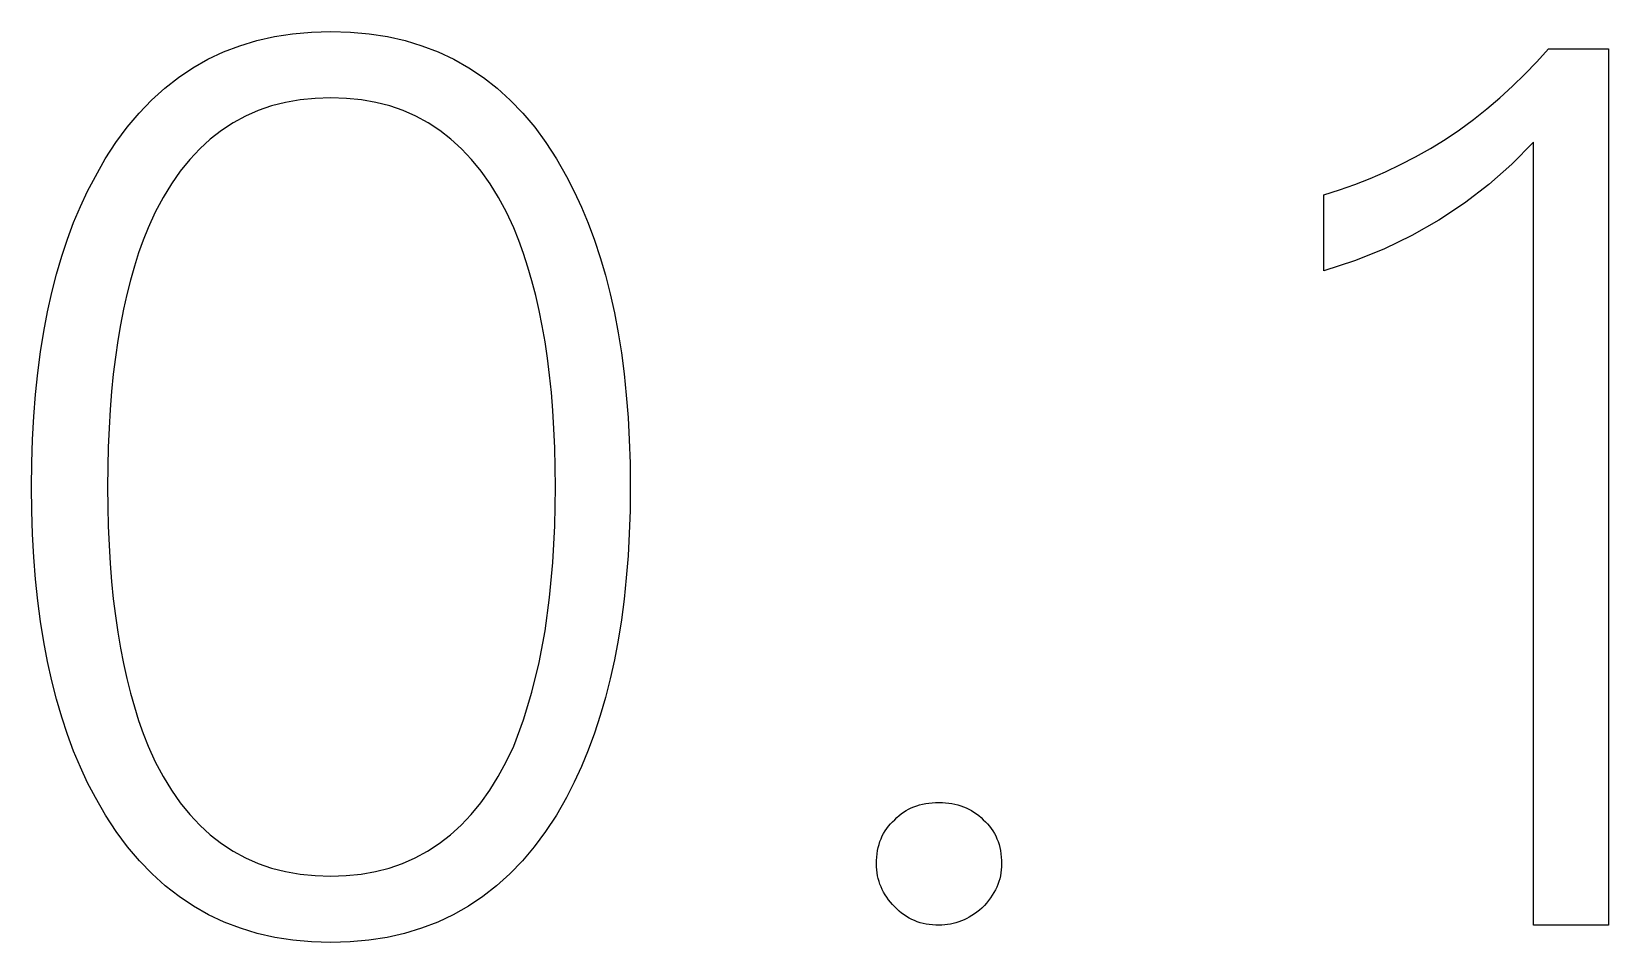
# Model space of a CAD drawing. Extents: x -100 to 100, y -100 to 100.
# Drawn here: x -40.44 to -34.54, y -55.73 to -52.33 of the extents above; entities that cross this region are included whole.
import ezdxf

# ---------------------------------------------------------------- set-up
doc = ezdxf.new("R2010")
doc.units = 0
doc.header["$MEASUREMENT"] = 0
doc.layers.get('0').update_dxf_attribs({"linetype": 'CONTINUOUS'})

msp = doc.modelspace()

# ---------------------------------------------------------------- linework, layer by layer
for points in [[(-39.31842, -52.328501), (-39.245649, -52.330615), (-39.245649, -52.330615), (-39.175247, -52.336953), (-39.175247, -52.336953), (-39.107205, -52.347524), (-39.107205, -52.347524), (-39.041531, -52.362324), (-39.041531, -52.362324), (-38.97822, -52.381348), (-38.97822, -52.381348), (-38.917273, -52.4046), (-38.917273, -52.4046), (-38.858694, -52.432085), (-38.858694, -52.432085), (-38.802478, -52.463794), (-38.802478, -52.463794), (-38.748625, -52.499727), (-38.748625, -52.499727), (-38.697139, -52.539893), (-38.697139, -52.539893), (-38.648018, -52.584282), (-38.648018, -52.584282), (-38.60126, -52.6329), (-38.60126, -52.6329), (-38.556865, -52.685752), (-38.556865, -52.685752), (-38.514841, -52.742827), (-38.514841, -52.742827), (-38.475178, -52.804126), (-38.475178, -52.804126), (-38.437876, -52.869658), (-38.437876, -52.869658), (-38.409001, -52.925786), (-38.409001, -52.925786), (-38.381987, -52.984097), (-38.381987, -52.984097), (-38.356836, -53.044595), (-38.356836, -53.044595), (-38.333547, -53.107275), (-38.333547, -53.107275), (-38.312122, -53.172144), (-38.312122, -53.172144), (-38.292561, -53.239199), (-38.292561, -53.239199), (-38.274861, -53.308442), (-38.274861, -53.308442), (-38.259026, -53.379868), (-38.259026, -53.379868), (-38.245051, -53.453477), (-38.245051, -53.453477), (-38.232944, -53.529272), (-38.232944, -53.529272), (-38.222698, -53.607256), (-38.222698, -53.607256), (-38.214314, -53.687422), (-38.214314, -53.687422), (-38.207791, -53.76978), (-38.207791, -53.76978), (-38.203135, -53.854316), (-38.203135, -53.854316), (-38.200342, -53.94104), (-38.200342, -53.94104), (-38.199409, -54.029951), (-38.199409, -54.029951), (-38.200342, -54.117783), (-38.200342, -54.117783), (-38.203135, -54.203579), (-38.203135, -54.203579), (-38.207791, -54.287324), (-38.207791, -54.287324), (-38.214314, -54.369038), (-38.214314, -54.369038), (-38.222698, -54.448701), (-38.222698, -54.448701), (-38.232944, -54.526323), (-38.232944, -54.526323), (-38.245051, -54.601904), (-38.245051, -54.601904), (-38.259026, -54.675444), (-38.259026, -54.675444), (-38.274861, -54.746938), (-38.274861, -54.746938), (-38.292561, -54.816396), (-38.292561, -54.816396), (-38.312122, -54.883809), (-38.312122, -54.883809), (-38.333547, -54.949175), (-38.333547, -54.949175), (-38.356836, -55.0125), (-38.356836, -55.0125), (-38.381987, -55.073784), (-38.381987, -55.073784), (-38.409001, -55.133032), (-38.409001, -55.133032), (-38.437876, -55.190229), (-38.437876, -55.190229), (-38.475715, -55.255762), (-38.475715, -55.255762), (-38.515842, -55.317065), (-38.515842, -55.317065), (-38.558267, -55.374141), (-38.558267, -55.374141), (-38.602981, -55.426992), (-38.602981, -55.426992), (-38.64999, -55.47561), (-38.64999, -55.47561), (-38.699292, -55.520005), (-38.699292, -55.520005), (-38.750886, -55.560166), (-38.750886, -55.560166), (-38.804773, -55.596104), (-38.804773, -55.596104), (-38.86095, -55.627817), (-38.86095, -55.627817), (-38.919426, -55.655298), (-38.919426, -55.655298), (-38.980193, -55.67855), (-38.980193, -55.67855), (-39.043252, -55.697573), (-39.043252, -55.697573), (-39.108604, -55.712373), (-39.108604, -55.712373), (-39.176248, -55.722944), (-39.176248, -55.722944), (-39.246187, -55.729287), (-39.246187, -55.729287), (-39.31842, -55.731401), (-39.31842, -55.731401), (-39.390649, -55.729287), (-39.390649, -55.729287), (-39.460588, -55.722944), (-39.460588, -55.722944), (-39.528232, -55.712373), (-39.528232, -55.712373), (-39.593584, -55.697573), (-39.593584, -55.697573), (-39.656646, -55.67855), (-39.656646, -55.67855), (-39.71741, -55.655298), (-39.71741, -55.655298), (-39.775886, -55.627817), (-39.775886, -55.627817), (-39.832063, -55.596104), (-39.832063, -55.596104), (-39.88595, -55.560166), (-39.88595, -55.560166), (-39.937544, -55.520005), (-39.937544, -55.520005), (-39.986846, -55.47561), (-39.986846, -55.47561), (-40.03385, -55.426992), (-40.03385, -55.426992), (-40.078564, -55.374141), (-40.078564, -55.374141), (-40.120986, -55.317065), (-40.120986, -55.317065), (-40.161113, -55.255762), (-40.161113, -55.255762), (-40.198948, -55.190229), (-40.198948, -55.190229), (-40.227827, -55.134644), (-40.227827, -55.134644), (-40.254841, -55.076797), (-40.254841, -55.076797), (-40.279995, -55.016694), (-40.279995, -55.016694), (-40.303286, -54.954336), (-40.303286, -54.954336), (-40.324709, -54.889717), (-40.324709, -54.889717), (-40.344275, -54.822842), (-40.344275, -54.822842), (-40.361975, -54.753711), (-40.361975, -54.753711), (-40.37781, -54.682324), (-40.37781, -54.682324), (-40.391785, -54.608677), (-40.391785, -54.608677), (-40.403894, -54.532773), (-40.403894, -54.532773), (-40.414141, -54.454609), (-40.414141, -54.454609), (-40.422524, -54.374194), (-40.422524, -54.374194), (-40.429045, -54.291519), (-40.429045, -54.291519), (-40.433701, -54.206587), (-40.433701, -54.206587), (-40.436499, -54.119395), (-40.436499, -54.119395), (-40.437429, -54.029951), (-40.437429, -54.029951), (-40.436499, -53.939966), (-40.436499, -53.939966), (-40.433701, -53.85231), (-40.433701, -53.85231), (-40.429045, -53.766982), (-40.429045, -53.766982), (-40.422524, -53.683984), (-40.422524, -53.683984), (-40.414141, -53.603315), (-40.414141, -53.603315), (-40.403894, -53.524976), (-40.403894, -53.524976), (-40.391785, -53.448965), (-40.391785, -53.448965), (-40.37781, -53.375283), (-40.37781, -53.375283), (-40.361975, -53.303926), (-40.361975, -53.303926), (-40.344275, -53.234902), (-40.344275, -53.234902), (-40.324709, -53.168208), (-40.324709, -53.168208), (-40.303286, -53.103838), (-40.303286, -53.103838), (-40.279995, -53.041802), (-40.279995, -53.041802), (-40.254841, -52.98209), (-40.254841, -52.98209), (-40.227827, -52.924712), (-40.227827, -52.924712), (-40.198948, -52.869658), (-40.198948, -52.869658), (-40.16165, -52.804126), (-40.16165, -52.804126), (-40.121987, -52.742827), (-40.121987, -52.742827), (-40.079958, -52.685752), (-40.079958, -52.685752), (-40.035569, -52.6329), (-40.035569, -52.6329), (-39.988809, -52.584282), (-39.988809, -52.584282), (-39.939687, -52.539893), (-39.939687, -52.539893), (-39.888203, -52.499727), (-39.888203, -52.499727), (-39.834351, -52.463794), (-39.834351, -52.463794), (-39.778135, -52.432085), (-39.778135, -52.432085), (-39.719556, -52.4046), (-39.719556, -52.4046), (-39.658611, -52.381348), (-39.658611, -52.381348), (-39.595303, -52.362324), (-39.595303, -52.362324), (-39.529629, -52.347524), (-39.529629, -52.347524), (-39.461589, -52.336953), (-39.461589, -52.336953), (-39.391187, -52.330615), (-39.391187, -52.330615), (-39.31842, -52.328501)], [(-34.543357, -52.39271), (-34.543357, -55.667188), (-34.543357, -55.667188), (-34.823108, -55.667188), (-34.823108, -55.667188), (-34.823108, -52.74125), (-34.823108, -52.74125), (-34.904585, -52.824019), (-34.904585, -52.824019), (-34.990791, -52.900332), (-34.990791, -52.900332), (-35.081726, -52.970195), (-35.081726, -52.970195), (-35.17739, -53.033618), (-35.17739, -53.033618), (-35.277783, -53.090586), (-35.277783, -53.090586), (-35.382905, -53.141104), (-35.382905, -53.141104), (-35.492756, -53.185171), (-35.492756, -53.185171), (-35.607339, -53.222788), (-35.607339, -53.222788), (-35.607339, -52.938452), (-35.607339, -52.938452), (-35.549077, -52.920176), (-35.549077, -52.920176), (-35.49125, -52.899756), (-35.49125, -52.899756), (-35.43385, -52.877183), (-35.43385, -52.877183), (-35.376885, -52.852461), (-35.376885, -52.852461), (-35.320344, -52.825591), (-35.320344, -52.825591), (-35.264238, -52.796567), (-35.264238, -52.796567), (-35.208557, -52.7654), (-35.208557, -52.7654), (-35.153308, -52.73208), (-35.153308, -52.73208), (-35.100139, -52.695679), (-35.100139, -52.695679), (-35.048403, -52.657554), (-35.048403, -52.657554), (-34.998101, -52.617715), (-34.998101, -52.617715), (-34.949229, -52.576152), (-34.949229, -52.576152), (-34.90179, -52.532871), (-34.90179, -52.532871), (-34.855786, -52.487871), (-34.855786, -52.487871), (-34.811213, -52.441152), (-34.811213, -52.441152), (-34.768079, -52.39271), (-34.768079, -52.39271), (-34.543357, -52.39271)], [(-39.31842, -52.576152), (-39.376982, -52.578047), (-39.376982, -52.578047), (-39.43343, -52.583745), (-39.43343, -52.583745), (-39.487764, -52.593237), (-39.487764, -52.593237), (-39.539985, -52.606528), (-39.539985, -52.606528), (-39.59009, -52.623623), (-39.59009, -52.623623), (-39.638083, -52.644512), (-39.638083, -52.644512), (-39.68396, -52.669199), (-39.68396, -52.669199), (-39.727725, -52.697681), (-39.727725, -52.697681), (-39.769377, -52.729966), (-39.769377, -52.729966), (-39.808914, -52.766045), (-39.808914, -52.766045), (-39.846338, -52.805918), (-39.846338, -52.805918), (-39.881646, -52.849595), (-39.881646, -52.849595), (-39.914844, -52.89707), (-39.914844, -52.89707), (-39.945928, -52.94834), (-39.945928, -52.94834), (-39.974895, -53.003413), (-39.974895, -53.003413), (-40.00175, -53.06228), (-40.00175, -53.06228), (-40.020076, -53.107979), (-40.020076, -53.107979), (-40.037219, -53.155649), (-40.037219, -53.155649), (-40.053179, -53.205293), (-40.053179, -53.205293), (-40.067959, -53.256904), (-40.067959, -53.256904), (-40.081558, -53.310483), (-40.081558, -53.310483), (-40.09397, -53.36604), (-40.09397, -53.36604), (-40.1052, -53.42356), (-40.1052, -53.42356), (-40.115251, -53.483052), (-40.115251, -53.483052), (-40.124119, -53.544517), (-40.124119, -53.544517), (-40.131807, -53.607954), (-40.131807, -53.607954), (-40.138308, -53.673359), (-40.138308, -53.673359), (-40.143628, -53.740737), (-40.143628, -53.740737), (-40.147766, -53.810083), (-40.147766, -53.810083), (-40.150725, -53.881401), (-40.150725, -53.881401), (-40.152498, -53.954692), (-40.152498, -53.954692), (-40.153091, -54.029951), (-40.153091, -54.029951), (-40.152498, -54.104136), (-40.152498, -54.104136), (-40.150725, -54.176489), (-40.150725, -54.176489), (-40.147766, -54.247017), (-40.147766, -54.247017), (-40.143628, -54.315718), (-40.143628, -54.315718), (-40.138308, -54.382598), (-40.138308, -54.382598), (-40.131807, -54.447642), (-40.131807, -54.447642), (-40.124119, -54.510864), (-40.124119, -54.510864), (-40.115251, -54.572256), (-40.115251, -54.572256), (-40.1052, -54.631826), (-40.1052, -54.631826), (-40.09397, -54.689565), (-40.09397, -54.689565), (-40.081558, -54.745474), (-40.081558, -54.745474), (-40.067959, -54.799556), (-40.067959, -54.799556), (-40.053179, -54.851816), (-40.053179, -54.851816), (-40.037219, -54.902246), (-40.037219, -54.902246), (-40.020076, -54.950845), (-40.020076, -54.950845), (-40.00175, -54.997617), (-40.00175, -54.997617), (-39.974895, -55.056484), (-39.974895, -55.056484), (-39.945928, -55.111553), (-39.945928, -55.111553), (-39.914844, -55.162822), (-39.914844, -55.162822), (-39.881646, -55.210298), (-39.881646, -55.210298), (-39.846338, -55.253975), (-39.846338, -55.253975), (-39.808914, -55.293853), (-39.808914, -55.293853), (-39.769377, -55.329932), (-39.769377, -55.329932), (-39.727725, -55.362212), (-39.727725, -55.362212), (-39.68396, -55.390698), (-39.68396, -55.390698), (-39.638083, -55.415386), (-39.638083, -55.415386), (-39.59009, -55.436274), (-39.59009, -55.436274), (-39.539985, -55.453364), (-39.539985, -55.453364), (-39.487764, -55.46666), (-39.487764, -55.46666), (-39.43343, -55.476152), (-39.43343, -55.476152), (-39.376982, -55.481851), (-39.376982, -55.481851), (-39.31842, -55.48375), (-39.31842, -55.48375), (-39.26093, -55.481851), (-39.26093, -55.481851), (-39.205413, -55.476152), (-39.205413, -55.476152), (-39.151865, -55.46666), (-39.151865, -55.46666), (-39.100291, -55.453364), (-39.100291, -55.453364), (-39.050684, -55.436274), (-39.050684, -55.436274), (-39.003047, -55.415386), (-39.003047, -55.415386), (-38.957383, -55.390698), (-38.957383, -55.390698), (-38.913689, -55.362212), (-38.913689, -55.362212), (-38.871965, -55.329932), (-38.871965, -55.329932), (-38.832214, -55.293853), (-38.832214, -55.293853), (-38.794431, -55.253975), (-38.794431, -55.253975), (-38.758625, -55.210298), (-38.758625, -55.210298), (-38.724783, -55.162822), (-38.724783, -55.162822), (-38.692915, -55.111553), (-38.692915, -55.111553), (-38.663015, -55.056484), (-38.663015, -55.056484), (-38.63509, -54.997617), (-38.63509, -54.997617), (-38.59854, -54.900234), (-38.59854, -54.900234), (-38.566865, -54.796113), (-38.566865, -54.796113), (-38.540066, -54.685259), (-38.540066, -54.685259), (-38.518137, -54.567671), (-38.518137, -54.567671), (-38.501084, -54.44334), (-38.501084, -54.44334), (-38.488901, -54.312275), (-38.488901, -54.312275), (-38.481594, -54.174482), (-38.481594, -54.174482), (-38.479158, -54.029951), (-38.479158, -54.029951), (-38.479768, -53.955762), (-38.479768, -53.955762), (-38.481594, -53.883408), (-38.481594, -53.883408), (-38.484641, -53.812881), (-38.484641, -53.812881), (-38.488901, -53.74418), (-38.488901, -53.74418), (-38.494385, -53.6773), (-38.494385, -53.6773), (-38.501084, -53.612256), (-38.501084, -53.612256), (-38.509004, -53.549033), (-38.509004, -53.549033), (-38.518137, -53.487642), (-38.518137, -53.487642), (-38.528494, -53.428076), (-38.528494, -53.428076), (-38.540066, -53.370332), (-38.540066, -53.370332), (-38.552859, -53.314424), (-38.552859, -53.314424), (-38.566865, -53.260342), (-38.566865, -53.260342), (-38.582095, -53.208081), (-38.582095, -53.208081), (-38.59854, -53.157651), (-38.59854, -53.157651), (-38.616206, -53.109053), (-38.616206, -53.109053), (-38.63509, -53.06228), (-38.63509, -53.06228), (-38.662478, -53.003413), (-38.662478, -53.003413), (-38.691912, -52.94834), (-38.691912, -52.94834), (-38.723386, -52.89707), (-38.723386, -52.89707), (-38.756907, -52.849595), (-38.756907, -52.849595), (-38.792466, -52.805918), (-38.792466, -52.805918), (-38.830068, -52.766045), (-38.830068, -52.766045), (-38.869712, -52.729966), (-38.869712, -52.729966), (-38.911399, -52.697681), (-38.911399, -52.697681), (-38.955127, -52.669199), (-38.955127, -52.669199), (-39.000898, -52.644512), (-39.000898, -52.644512), (-39.048713, -52.623623), (-39.048713, -52.623623), (-39.098569, -52.606528), (-39.098569, -52.606528), (-39.150469, -52.593237), (-39.150469, -52.593237), (-39.204407, -52.583745), (-39.204407, -52.583745), (-39.260391, -52.578047), (-39.260391, -52.578047), (-39.31842, -52.576152)], [(-37.04554, -55.208579), (-37.033069, -55.208828), (-37.033069, -55.208828), (-37.020889, -55.20958), (-37.020889, -55.20958), (-37.008994, -55.210835), (-37.008994, -55.210835), (-36.997385, -55.212593), (-36.997385, -55.212593), (-36.986064, -55.214849), (-36.986064, -55.214849), (-36.975029, -55.217607), (-36.975029, -55.217607), (-36.964282, -55.220869), (-36.964282, -55.220869), (-36.953818, -55.224629), (-36.953818, -55.224629), (-36.943645, -55.228892), (-36.943645, -55.228892), (-36.933757, -55.233657), (-36.933757, -55.233657), (-36.924153, -55.238926), (-36.924153, -55.238926), (-36.914836, -55.244692), (-36.914836, -55.244692), (-36.905806, -55.250962), (-36.905806, -55.250962), (-36.897063, -55.257734), (-36.897063, -55.257734), (-36.888606, -55.265005), (-36.888606, -55.265005), (-36.880437, -55.272778), (-36.880437, -55.272778), (-36.872107, -55.28041), (-36.872107, -55.28041), (-36.864314, -55.288398), (-36.864314, -55.288398), (-36.857061, -55.296748), (-36.857061, -55.296748), (-36.850344, -55.305459), (-36.850344, -55.305459), (-36.844165, -55.314521), (-36.844165, -55.314521), (-36.838521, -55.323945), (-36.838521, -55.323945), (-36.833413, -55.333726), (-36.833413, -55.333726), (-36.828845, -55.343867), (-36.828845, -55.343867), (-36.824814, -55.354365), (-36.824814, -55.354365), (-36.821321, -55.36522), (-36.821321, -55.36522), (-36.818367, -55.376431), (-36.818367, -55.376431), (-36.81595, -55.388008), (-36.81595, -55.388008), (-36.814067, -55.399937), (-36.814067, -55.399937), (-36.812722, -55.412227), (-36.812722, -55.412227), (-36.811919, -55.424873), (-36.811919, -55.424873), (-36.81165, -55.437876), (-36.81165, -55.437876), (-36.811936, -55.449272), (-36.811936, -55.449272), (-36.812793, -55.460522), (-36.812793, -55.460522), (-36.814229, -55.471631), (-36.814229, -55.471631), (-36.816235, -55.482598), (-36.816235, -55.482598), (-36.818813, -55.493418), (-36.818813, -55.493418), (-36.821968, -55.504097), (-36.821968, -55.504097), (-36.825693, -55.514629), (-36.825693, -55.514629), (-36.829993, -55.52502), (-36.829993, -55.52502), (-36.834866, -55.535269), (-36.834866, -55.535269), (-36.840313, -55.545371), (-36.840313, -55.545371), (-36.846333, -55.555332), (-36.846333, -55.555332), (-36.852925, -55.565146), (-36.852925, -55.565146), (-36.86009, -55.574819), (-36.86009, -55.574819), (-36.867832, -55.584351), (-36.867832, -55.584351), (-36.876143, -55.593735), (-36.876143, -55.593735), (-36.885027, -55.602979), (-36.885027, -55.602979), (-36.894255, -55.610752), (-36.894255, -55.610752), (-36.903589, -55.618027), (-36.903589, -55.618027), (-36.91303, -55.6248), (-36.91303, -55.6248), (-36.922578, -55.631069), (-36.922578, -55.631069), (-36.932234, -55.636841), (-36.932234, -55.636841), (-36.941997, -55.642109), (-36.941997, -55.642109), (-36.951865, -55.646875), (-36.951865, -55.646875), (-36.961846, -55.651138), (-36.961846, -55.651138), (-36.971931, -55.654902), (-36.971931, -55.654902), (-36.982124, -55.658164), (-36.982124, -55.658164), (-36.992424, -55.660918), (-36.992424, -55.660918), (-37.002832, -55.663174), (-37.002832, -55.663174), (-37.013347, -55.664932), (-37.013347, -55.664932), (-37.02397, -55.666187), (-37.02397, -55.666187), (-37.034702, -55.666938), (-37.034702, -55.666938), (-37.04554, -55.667188), (-37.04554, -55.667188), (-37.058008, -55.666919), (-37.058008, -55.666919), (-37.070188, -55.666113), (-37.070188, -55.666113), (-37.082083, -55.664771), (-37.082083, -55.664771), (-37.093691, -55.662891), (-37.093691, -55.662891), (-37.105012, -55.660474), (-37.105012, -55.660474), (-37.11605, -55.65752), (-37.11605, -55.65752), (-37.126799, -55.654023), (-37.126799, -55.654023), (-37.137263, -55.64999), (-37.137263, -55.64999), (-37.147437, -55.645425), (-37.147437, -55.645425), (-37.157327, -55.640317), (-37.157327, -55.640317), (-37.166926, -55.634673), (-37.166926, -55.634673), (-37.176245, -55.628491), (-37.176245, -55.628491), (-37.185273, -55.621777), (-37.185273, -55.621777), (-37.194014, -55.614521), (-37.194014, -55.614521), (-37.202471, -55.606729), (-37.202471, -55.606729), (-37.21064, -55.598398), (-37.21064, -55.598398), (-37.21897, -55.589707), (-37.21897, -55.589707), (-37.226763, -55.580845), (-37.226763, -55.580845), (-37.234016, -55.571797), (-37.234016, -55.571797), (-37.240732, -55.562568), (-37.240732, -55.562568), (-37.246912, -55.553164), (-37.246912, -55.553164), (-37.252556, -55.543579), (-37.252556, -55.543579), (-37.257664, -55.533813), (-37.257664, -55.533813), (-37.262231, -55.523872), (-37.262231, -55.523872), (-37.266262, -55.51375), (-37.266262, -55.51375), (-37.269756, -55.503452), (-37.269756, -55.503452), (-37.27271, -55.492969), (-37.27271, -55.492969), (-37.275127, -55.48231), (-37.275127, -55.48231), (-37.277009, -55.47147), (-37.277009, -55.47147), (-37.278354, -55.460454), (-37.278354, -55.460454), (-37.279158, -55.449253), (-37.279158, -55.449253), (-37.279426, -55.437876), (-37.279426, -55.437876), (-37.279158, -55.424873), (-37.279158, -55.424873), (-37.278354, -55.412227), (-37.278354, -55.412227), (-37.277009, -55.399937), (-37.277009, -55.399937), (-37.275127, -55.388008), (-37.275127, -55.388008), (-37.27271, -55.376431), (-37.27271, -55.376431), (-37.269756, -55.36522), (-37.269756, -55.36522), (-37.266262, -55.354365), (-37.266262, -55.354365), (-37.262231, -55.343867), (-37.262231, -55.343867), (-37.257664, -55.333726), (-37.257664, -55.333726), (-37.252556, -55.323945), (-37.252556, -55.323945), (-37.246912, -55.314521), (-37.246912, -55.314521), (-37.240732, -55.305459), (-37.240732, -55.305459), (-37.234016, -55.296748), (-37.234016, -55.296748), (-37.226763, -55.288398), (-37.226763, -55.288398), (-37.21897, -55.28041), (-37.21897, -55.28041), (-37.21064, -55.272778), (-37.21064, -55.272778), (-37.203005, -55.265005), (-37.203005, -55.265005), (-37.19502, -55.257734), (-37.19502, -55.257734), (-37.18667, -55.250962), (-37.18667, -55.250962), (-37.177964, -55.244692), (-37.177964, -55.244692), (-37.168901, -55.238926), (-37.168901, -55.238926), (-37.159478, -55.233657), (-37.159478, -55.233657), (-37.149697, -55.228892), (-37.149697, -55.228892), (-37.139558, -55.224629), (-37.139558, -55.224629), (-37.12906, -55.220869), (-37.12906, -55.220869), (-37.118201, -55.217607), (-37.118201, -55.217607), (-37.106987, -55.214849), (-37.106987, -55.214849), (-37.095413, -55.212593), (-37.095413, -55.212593), (-37.083481, -55.210835), (-37.083481, -55.210835), (-37.071191, -55.20958), (-37.071191, -55.20958), (-37.058542, -55.208828), (-37.058542, -55.208828), (-37.04554, -55.208579)]]:
    msp.add_lwpolyline(points)

doc.saveas('drawing.dxf')
